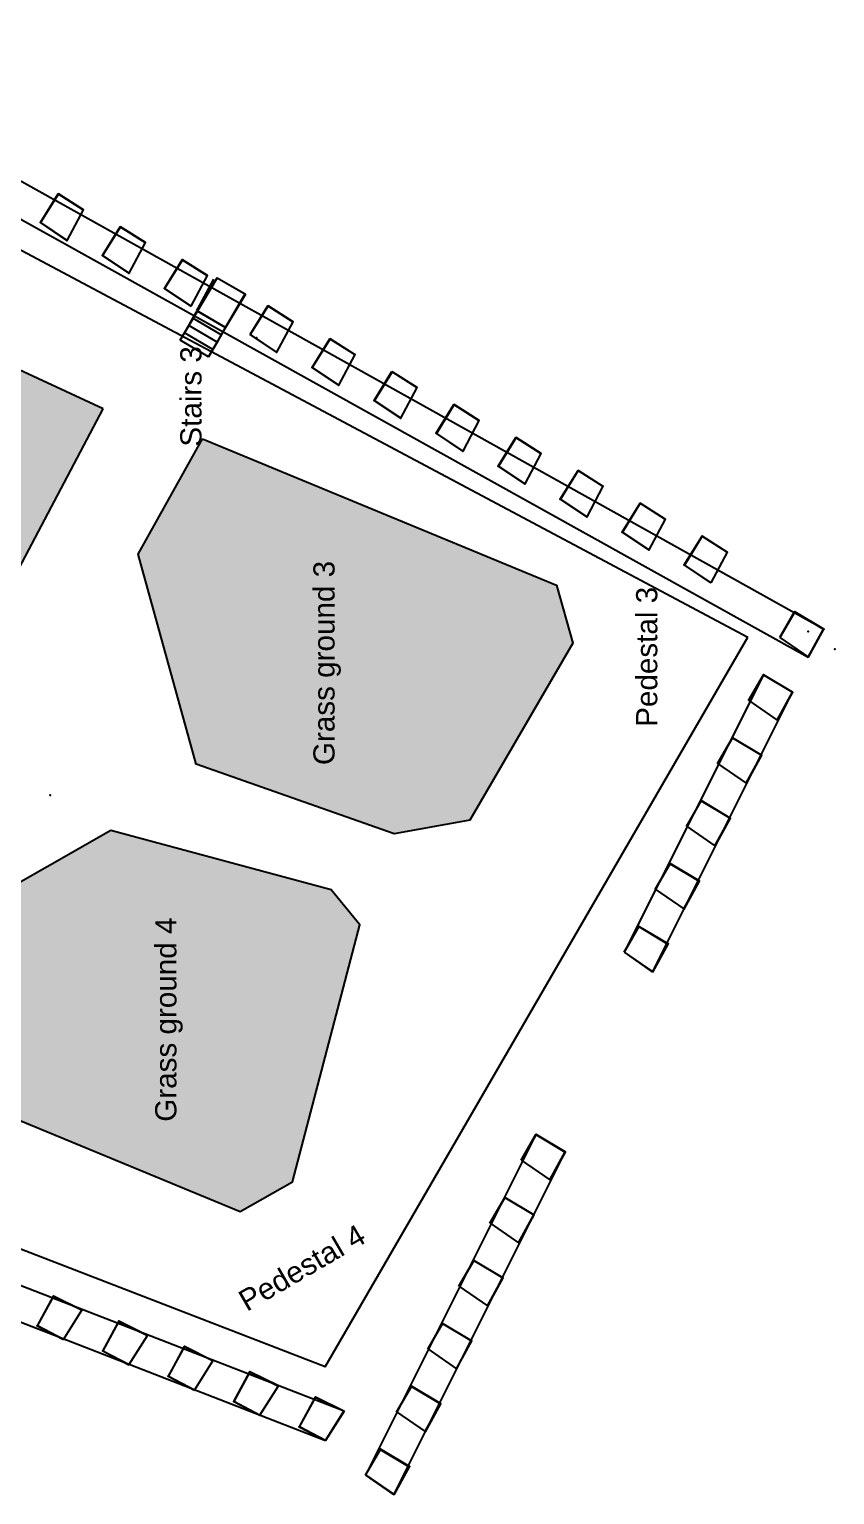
# Model space of a CAD drawing. Header units: inches. Extents: x 974.4 to 1052.5, y 978.9 to 1049.
# Drawn here: x 1014.4 to 1052.5, y 978.9 to 1048 of the extents above; entities that cross this region are included whole.
import ezdxf

# ---------------------------------------------------------------- set-up
doc = ezdxf.new("R2010")
doc.units = ezdxf.units.IN
doc.header["$MEASUREMENT"] = 0
doc.layers.get('0').update_dxf_attribs({"true_color": 0xc2ced6})
doc.styles.get("Standard").update_dxf_attribs({"font": 'arial.ttf'})

msp = doc.modelspace()

# ---------------------------------------------------------------- hatches: boundary and pattern name
h = msp.add_hatch(color=256)
h.set_gradient(color1=(0, 255, 0), color2=(0, 255, 0), tint=1)
h.paths.add_polyline_path([(1017.934, 1030.107), (1001.6, 1037.672), (998.895, 1036.808), (993.304, 1025.589), (994.286, 1023.697), (1003.89, 1018.833), (1013.664, 1021.984)])
h = msp.add_hatch(color=256)
h.set_gradient(color1=(0, 255, 0), color2=(0, 255, 0), tint=1)
h.paths.add_polyline_path([(1022.615, 1028.679), (1039.327, 1021.78), (1040.091, 1019.045), (1035.243, 1010.71), (1031.667, 1010.065), (1022.327, 1013.344), (1019.59, 1023.242)])
h = msp.add_hatch(color=256)
h.set_gradient(color1=(0, 255, 0), color2=(0, 255, 0))
h.paths.add_polyline_path([(1007.708, 999.143), (1024.42, 992.246), (1026.891, 993.645), (1030.067, 1005.771), (1028.717, 1007.422), (1018.321, 1010.217), (1009.399, 1005.131)])

# ---------------------------------------------------------------- linework, layer by layer
for p, q in [((1051.931, 1019.703, 99.83), (1001.191, 1047.996, 101.344)), ((1000.352, 1046.639, 101.338), (1051.208, 1018.383, 99.836)), ((999.306, 1045.418, 100.906), (1048.356, 1019.338, 100.25)), ((1050.566, 1020.527, 100.634), (1049.865, 1019.318, 100.631)), ((1051.935, 1019.709, 100.63), (1050.566, 1020.527, 100.634)), ((1049.865, 1019.318, 100.631), (1051.212, 1018.389, 100.636)), ((1051.208, 1018.383, 99.836), (1051.931, 1019.703, 99.83)), ((1051.208, 1018.383, 99.836), (1051.931, 1019.703, 99.83)), ((1051.212, 1018.389, 100.636), (1051.935, 1019.709, 100.63)), ((1049.092, 1017.553, 99.772), (1042.512, 1004.472, 99.524)), ((1049.096, 1017.559, 100.572), (1048.395, 1016.35, 100.569)), ((1050.462, 1016.735, 99.768), (1049.092, 1017.553, 99.772)), ((1050.466, 1016.741, 100.568), (1049.096, 1017.559, 100.572)), ((1043.86, 1003.543, 99.529), (1050.462, 1016.735, 99.768)), ((1049.743, 1015.421, 100.574), (1050.466, 1016.741, 100.568)), ((1048.395, 1016.35, 100.569), (1049.743, 1015.421, 100.574)), ((1047.627, 1014.591, 100.511), (1046.925, 1013.382, 100.508)), ((1048.996, 1013.773, 100.507), (1047.627, 1014.591, 100.511)), ((1048.273, 1012.453, 100.513), (1048.996, 1013.773, 100.507)), ((1046.925, 1013.382, 100.508), (1048.273, 1012.453, 100.513)), ((1046.157, 1011.623, 100.45), (1045.456, 1010.414, 100.447)), ((1047.526, 1010.805, 100.446), (1046.157, 1011.623, 100.45)), ((1045.456, 1010.414, 100.447), (1046.803, 1009.485, 100.452)), ((1046.803, 1009.485, 100.452), (1047.526, 1010.805, 100.446)), ((1044.687, 1008.655, 100.388), (1043.986, 1007.446, 100.385)), ((1046.057, 1007.837, 100.384), (1044.687, 1008.655, 100.388)), ((1045.334, 1006.517, 100.39), (1046.057, 1007.837, 100.384)), ((1043.986, 1007.446, 100.385), (1045.334, 1006.517, 100.39)), ((1043.218, 1005.687, 100.327), (1042.516, 1004.478, 100.324)), ((1044.587, 1004.869, 100.323), (1043.218, 1005.687, 100.327)), ((1043.864, 1003.549, 100.329), (1044.587, 1004.869, 100.323)), ((1028.406, 984.928, 100.25), (978.816, 1004.039, 100.049)), ((1042.512, 1004.472, 99.524), (1043.86, 1003.543, 99.529)), ((1042.516, 1004.478, 100.324), (1043.864, 1003.549, 100.329)), ((1029.301, 982.829, 100.299), (975.177, 1003.835, 100.079)), ((974.416, 1002.433, 100.083), (1028.429, 981.444, 100.294)), ((1038.357, 995.873, 99.324), (1030.308, 979.824, 99.014)), ((1038.361, 995.879, 100.124), (1037.66, 994.67, 100.121)), ((1039.727, 995.055, 99.32), (1038.357, 995.873, 99.324)), ((1039.731, 995.061, 100.12), (1038.361, 995.879, 100.124)), ((1031.655, 978.896, 99.019), (1039.727, 995.055, 99.32)), ((1039.008, 993.742, 100.126), (1039.731, 995.061, 100.12)), ((1037.66, 994.67, 100.121), (1039.008, 993.742, 100.126)), ((1036.892, 992.911, 100.062), (1036.19, 991.702, 100.059)), ((1038.261, 992.093, 100.058), (1036.892, 992.911, 100.062)), ((1036.19, 991.702, 100.059), (1037.538, 990.774, 100.064)), ((1037.538, 990.774, 100.064), (1038.261, 992.093, 100.058)), ((1035.422, 989.943, 100.001), (1034.721, 988.734, 99.998)), ((1036.791, 989.125, 99.997), (1035.422, 989.943, 100.001)), ((1036.068, 987.806, 100.003), (1036.791, 989.125, 99.997)), ((1015.583, 988.265, 101.043), (1014.822, 986.863, 101.047)), ((1016.931, 987.597, 101.049), (1015.583, 988.265, 101.043)), ((1034.721, 988.734, 99.998), (1036.068, 987.806, 100.003)), ((1016.059, 986.212, 101.044), (1016.931, 987.597, 101.049)), ((1014.822, 986.863, 101.047), (1016.059, 986.212, 101.044)), ((1018.674, 987.074, 101.056), (1017.913, 985.672, 101.06)), ((1020.022, 986.406, 101.062), (1018.674, 987.074, 101.056)), ((1033.952, 986.975, 99.939), (1033.251, 985.766, 99.936)), ((1035.322, 986.157, 99.935), (1033.952, 986.975, 99.939)), ((1019.15, 985.021, 101.057), (1020.022, 986.406, 101.062)), ((1034.599, 984.838, 99.941), (1035.322, 986.157, 99.935)), ((1017.913, 985.672, 101.06), (1019.15, 985.021, 101.057)), ((1021.765, 985.883, 101.068), (1021.004, 984.481, 101.072)), ((1023.113, 985.215, 101.074), (1021.765, 985.883, 101.068)), ((1033.251, 985.766, 99.936), (1034.599, 984.838, 99.941)), ((1022.241, 983.83, 101.069), (1023.113, 985.215, 101.074)), ((1024.856, 984.691, 101.081), (1024.095, 983.289, 101.085)), ((1026.204, 984.023, 101.087), (1024.856, 984.691, 101.081)), ((1021.004, 984.481, 101.072), (1022.241, 983.83, 101.069)), ((1025.332, 982.638, 101.082), (1026.204, 984.023, 101.087)), ((1032.483, 984.007, 99.878), (1031.781, 982.798, 99.875)), ((1033.852, 983.189, 99.874), (1032.483, 984.007, 99.878)), ((1027.947, 983.5, 101.093), (1027.186, 982.098, 101.097)), ((1029.295, 982.832, 101.099), (1027.947, 983.5, 101.093)), ((1024.095, 983.289, 101.085), (1025.332, 982.638, 101.082)), ((1028.423, 981.447, 101.094), (1029.295, 982.832, 101.099)), ((1028.429, 981.444, 100.294), (1029.301, 982.829, 100.299)), ((1029.301, 982.829, 100.299), (1028.429, 981.444, 100.294)), ((1029.295, 982.832, 101.099), (1029.301, 982.829, 100.299)), ((1031.781, 982.798, 99.875), (1033.129, 981.87, 99.88)), ((1033.129, 981.87, 99.88), (1033.852, 983.189, 99.874)), ((1027.186, 982.098, 101.097), (1028.423, 981.447, 101.094)), ((1031.013, 981.04, 99.816), (1030.312, 979.83, 99.813)), ((1032.382, 980.221, 99.812), (1031.013, 981.04, 99.816)), ((1031.659, 978.902, 99.818), (1032.382, 980.221, 99.812)), ((1030.308, 979.824, 99.014), (1031.655, 978.896, 99.019)), ((1030.312, 979.83, 99.813), (1031.659, 978.902, 99.818))]:
    msp.add_line(p, q)
at = {"extrusion": (-0.00039634, -0.000683601, 1)}
for p, q in [((1014.976, 1038.881, 101.949), (1015.815, 1040.238, 101.954)), ((1015.815, 1040.238, 101.954), (1016.994, 1039.488, 101.951)), ((1016.994, 1039.488, 101.951), (1016.225, 1038.043, 101.955)), ((1016.225, 1038.043, 101.955), (1014.976, 1038.881, 101.949)), ((1017.903, 1037.331, 101.912), (1018.742, 1038.688, 101.917)), ((1018.742, 1038.688, 101.917), (1019.922, 1037.938, 101.914)), ((1019.922, 1037.938, 101.914), (1019.153, 1036.493, 101.918)), ((1019.153, 1036.493, 101.918), (1017.903, 1037.331, 101.912)), ((1020.828, 1035.776, 101.873), (1021.667, 1037.133, 101.878)), ((1021.667, 1037.133, 101.878), (1022.846, 1036.383, 101.875)), ((1022.846, 1036.383, 101.875), (1022.078, 1034.938, 101.879)), ((1022.078, 1034.938, 101.879), (1020.828, 1035.776, 101.873)), ((1022.391, 1034.704, 101.708), (1023.707, 1033.941, 101.722)), ((1024.871, 1033.602, 101.811), (1025.709, 1034.959, 101.816)), ((1025.709, 1034.959, 101.816), (1026.889, 1034.209, 101.813)), ((1026.889, 1034.209, 101.813), (1026.12, 1032.764, 101.816)), ((1026.12, 1032.764, 101.816), (1024.871, 1033.602, 101.811)), ((1027.797, 1032.049, 101.773), (1028.635, 1033.406, 101.778)), ((1028.635, 1033.406, 101.778), (1029.815, 1032.656, 101.775)), ((1029.815, 1032.656, 101.775), (1029.046, 1031.211, 101.779)), ((1029.046, 1031.211, 101.779), (1027.797, 1032.049, 101.773)), ((1030.723, 1030.497, 101.735), (1031.561, 1031.854, 101.74)), ((1031.561, 1031.854, 101.74), (1032.741, 1031.104, 101.737)), ((1032.741, 1031.104, 101.737), (1031.972, 1029.659, 101.741)), ((1031.972, 1029.659, 101.741), (1030.723, 1030.497, 101.735)), ((1033.649, 1028.945, 101.697), (1034.488, 1030.302, 101.702)), ((1034.488, 1030.302, 101.702), (1035.667, 1029.552, 101.699)), ((1034.898, 1028.107, 101.703), (1033.649, 1028.945, 101.697)), ((1035.667, 1029.552, 101.699), (1034.898, 1028.107, 101.703)), ((1036.575, 1027.393, 101.659), (1037.414, 1028.75, 101.664)), ((1037.414, 1028.75, 101.664), (1038.593, 1028, 101.661)), ((1038.593, 1028, 101.661), (1037.824, 1026.555, 101.665)), ((1037.824, 1026.555, 101.665), (1036.575, 1027.393, 101.659)), ((1039.501, 1025.841, 101.621), (1040.34, 1027.198, 101.626)), ((1040.34, 1027.198, 101.626), (1041.519, 1026.448, 101.623)), ((1041.519, 1026.448, 101.623), (1040.751, 1025.003, 101.627)), ((1040.751, 1025.003, 101.627), (1039.501, 1025.841, 101.621)), ((1042.429, 1024.291, 101.584), (1043.267, 1025.648, 101.59)), ((1043.267, 1025.648, 101.59), (1044.447, 1024.898, 101.587)), ((1044.447, 1024.898, 101.587), (1043.678, 1023.453, 101.59)), ((1043.678, 1023.453, 101.59), (1042.429, 1024.291, 101.584)), ((1045.353, 1022.736, 101.545), (1046.192, 1024.093, 101.551)), ((1046.192, 1024.093, 101.551), (1047.371, 1023.343, 101.548)), ((1046.603, 1021.898, 101.551), (1045.353, 1022.736, 101.545)), ((1047.371, 1023.343, 101.548), (1046.603, 1021.898, 101.551))]:
    msp.add_line(p, q, dxfattribs=at)
at = {"extrusion": (-0.008358, 0.003932, 0.999957)}
for p, q in [((1015.821, 1040.235, 101.154), (1014.983, 1038.878, 101.149)), ((1015.815, 1040.238, 101.954), (1015.821, 1040.235, 101.154)), ((1017.001, 1039.485, 101.151), (1015.821, 1040.235, 101.154)), ((1016.994, 1039.488, 101.951), (1017.001, 1039.485, 101.151)), ((1014.976, 1038.881, 101.949), (1014.983, 1038.878, 101.149)), ((1014.983, 1038.878, 101.149), (1016.232, 1038.04, 101.155)), ((1018.749, 1038.685, 101.117), (1017.91, 1037.328, 101.112)), ((1018.742, 1038.688, 101.917), (1018.749, 1038.685, 101.117)), ((1019.928, 1037.935, 101.114), (1018.749, 1038.685, 101.117)), ((1016.225, 1038.043, 101.955), (1016.232, 1038.04, 101.155)), ((1019.922, 1037.938, 101.914), (1019.928, 1037.935, 101.114)), ((1017.903, 1037.331, 101.912), (1017.91, 1037.328, 101.112)), ((1017.91, 1037.328, 101.112), (1019.16, 1036.49, 101.118)), ((1021.673, 1037.13, 101.078), (1020.835, 1035.773, 101.073)), ((1021.667, 1037.133, 101.878), (1021.673, 1037.13, 101.078)), ((1022.853, 1036.38, 101.075), (1021.673, 1037.13, 101.078)), ((1019.153, 1036.493, 101.918), (1019.16, 1036.49, 101.118)), ((1023.312, 1036.278, 100.909), (1021.976, 1034.023, 100.907)), ((1022.384, 1034.776, 101.075), (1023.153, 1036.221, 101.071)), ((1022.391, 1034.704, 101.708), (1023.306, 1036.281, 101.709)), ((1022.846, 1036.383, 101.875), (1022.853, 1036.38, 101.075)), ((1023.306, 1036.281, 101.709), (1024.646, 1035.504, 101.724)), ((1023.306, 1036.281, 101.709), (1023.312, 1036.278, 100.909)), ((1023.312, 1036.278, 100.909), (1024.628, 1035.515, 100.923)), ((1020.828, 1035.776, 101.873), (1020.835, 1035.773, 101.073)), ((1020.835, 1035.773, 101.073), (1022.084, 1034.935, 101.079)), ((1024.646, 1035.504, 101.724), (1023.707, 1033.941, 101.722)), ((1023.714, 1033.938, 100.922), (1024.628, 1035.515, 100.923)), ((1024.646, 1035.504, 101.724), (1024.628, 1035.515, 100.923)), ((1022.167, 1034.372, 101.507), (1022.368, 1034.718, 101.508)), ((1023.709, 1033.941, 101.522), (1022.368, 1034.718, 101.508)), ((1022.368, 1034.718, 101.508), (1022.391, 1034.704, 101.708)), ((1022.377, 1034.779, 101.875), (1022.384, 1034.776, 101.075)), ((1025.716, 1034.955, 101.016), (1024.877, 1033.598, 101.011)), ((1025.709, 1034.959, 101.816), (1025.716, 1034.955, 101.016)), ((1026.896, 1034.205, 101.013), (1025.716, 1034.955, 101.016)), ((1021.77, 1033.678, 101.107), (1021.97, 1034.024, 101.107)), ((1021.976, 1034.023, 100.907), (1021.771, 1033.677, 100.907)), ((1021.969, 1034.025, 101.307), (1022.169, 1034.371, 101.307)), ((1023.309, 1033.248, 101.321), (1021.969, 1034.025, 101.307)), ((1021.97, 1034.024, 101.107), (1021.969, 1034.025, 101.307)), ((1021.969, 1034.025, 101.307), (1021.972, 1034.024, 100.907)), ((1023.311, 1033.247, 101.121), (1021.97, 1034.024, 101.107)), ((1023.508, 1033.595, 101.522), (1022.167, 1034.372, 101.507)), ((1022.169, 1034.371, 101.307), (1022.167, 1034.372, 101.507)), ((1023.51, 1033.594, 101.322), (1022.169, 1034.371, 101.307)), ((1023.709, 1033.941, 101.522), (1023.508, 1033.595, 101.522)), ((1023.513, 1033.592, 100.922), (1023.714, 1033.938, 100.922)), ((1023.707, 1033.941, 101.722), (1023.709, 1033.941, 101.522)), ((1023.707, 1033.941, 101.722), (1023.709, 1033.941, 101.522)), ((1023.709, 1033.941, 101.522), (1023.714, 1033.938, 100.922)), ((1026.889, 1034.209, 101.813), (1026.896, 1034.205, 101.013)), ((1021.571, 1033.331, 100.906), (1021.771, 1033.677, 100.907)), ((1022.911, 1032.554, 100.921), (1021.571, 1033.331, 100.906)), ((1023.11, 1032.901, 101.121), (1021.77, 1033.678, 101.107)), ((1021.771, 1033.677, 100.907), (1021.77, 1033.678, 101.107)), ((1023.112, 1032.9, 100.921), (1021.771, 1033.677, 100.907)), ((1023.311, 1033.247, 101.121), (1023.11, 1032.901, 101.121)), ((1023.112, 1032.9, 100.921), (1023.313, 1033.246, 100.921)), ((1023.51, 1033.594, 101.322), (1023.309, 1033.248, 101.321)), ((1023.309, 1033.248, 101.321), (1023.311, 1033.247, 101.121)), ((1023.309, 1033.248, 101.321), (1023.311, 1033.247, 101.121)), ((1023.311, 1033.247, 101.121), (1023.313, 1033.246, 100.921)), ((1023.313, 1033.246, 100.921), (1023.513, 1033.592, 100.922)), ((1023.508, 1033.595, 101.522), (1023.51, 1033.594, 101.322)), ((1023.508, 1033.595, 101.522), (1023.51, 1033.594, 101.322)), ((1023.51, 1033.594, 101.322), (1023.513, 1033.592, 100.922)), ((1024.871, 1033.602, 101.811), (1024.877, 1033.598, 101.011)), ((1024.877, 1033.598, 101.011), (1026.127, 1032.761, 101.017)), ((1028.642, 1033.403, 100.978), (1027.803, 1032.046, 100.973)), ((1028.635, 1033.406, 101.778), (1028.642, 1033.403, 100.978)), ((1029.822, 1032.653, 100.975), (1028.642, 1033.403, 100.978)), ((1023.112, 1032.9, 100.921), (1022.911, 1032.554, 100.921)), ((1022.911, 1032.554, 100.921), (1023.112, 1032.9, 100.921)), ((1023.11, 1032.901, 101.121), (1023.112, 1032.9, 100.921)), ((1026.12, 1032.764, 101.816), (1026.127, 1032.761, 101.017)), ((1029.815, 1032.656, 101.775), (1029.822, 1032.653, 100.975)), ((1027.797, 1032.049, 101.773), (1027.803, 1032.046, 100.973)), ((1027.803, 1032.046, 100.973), (1029.053, 1031.208, 100.979)), ((1031.568, 1031.851, 100.94), (1030.73, 1030.494, 100.935)), ((1031.561, 1031.854, 101.74), (1031.568, 1031.851, 100.94)), ((1032.748, 1031.101, 100.937), (1031.568, 1031.851, 100.94)), ((1029.046, 1031.211, 101.779), (1029.053, 1031.208, 100.979)), ((1032.741, 1031.104, 101.737), (1032.748, 1031.101, 100.937)), ((1030.723, 1030.497, 101.735), (1030.73, 1030.494, 100.935)), ((1030.73, 1030.494, 100.935), (1031.979, 1029.656, 100.941)), ((1034.494, 1030.299, 100.902), (1033.656, 1028.942, 100.897)), ((1034.488, 1030.302, 101.702), (1034.494, 1030.299, 100.902)), ((1035.674, 1029.549, 100.899), (1034.494, 1030.299, 100.902)), ((1031.972, 1029.659, 101.741), (1031.979, 1029.656, 100.941)), ((1033.649, 1028.945, 101.697), (1033.656, 1028.942, 100.897)), ((1033.656, 1028.942, 100.897), (1034.905, 1028.104, 100.903)), ((1035.667, 1029.552, 101.699), (1035.674, 1029.549, 100.899)), ((1037.42, 1028.747, 100.864), (1036.582, 1027.39, 100.859)), ((1037.414, 1028.75, 101.664), (1037.42, 1028.747, 100.864)), ((1038.6, 1027.997, 100.861), (1037.42, 1028.747, 100.864)), ((1034.898, 1028.107, 101.703), (1034.905, 1028.104, 100.903)), ((1038.593, 1028, 101.661), (1038.6, 1027.997, 100.861)), ((1036.575, 1027.393, 101.659), (1036.582, 1027.39, 100.859)), ((1036.582, 1027.39, 100.859), (1037.831, 1026.552, 100.865)), ((1040.346, 1027.195, 100.826), (1039.508, 1025.838, 100.821)), ((1040.34, 1027.198, 101.626), (1040.346, 1027.195, 100.826)), ((1041.526, 1026.444, 100.823), (1040.346, 1027.195, 100.826)), ((1037.824, 1026.555, 101.665), (1037.831, 1026.552, 100.865)), ((1041.519, 1026.448, 101.623), (1041.526, 1026.444, 100.823)), ((1039.501, 1025.841, 101.621), (1039.508, 1025.838, 100.821)), ((1039.508, 1025.838, 100.821), (1040.757, 1025, 100.827)), ((1043.274, 1025.645, 100.79), (1042.435, 1024.288, 100.784)), ((1043.267, 1025.648, 101.59), (1043.274, 1025.645, 100.79)), ((1044.454, 1024.895, 100.787), (1043.274, 1025.645, 100.79)), ((1040.751, 1025.003, 101.627), (1040.757, 1025, 100.827)), ((1044.447, 1024.898, 101.587), (1044.454, 1024.895, 100.787)), ((1042.429, 1024.291, 101.584), (1042.435, 1024.288, 100.784)), ((1042.435, 1024.288, 100.784), (1043.685, 1023.45, 100.79)), ((1046.199, 1024.09, 100.751), (1045.36, 1022.733, 100.745)), ((1046.192, 1024.093, 101.551), (1046.199, 1024.09, 100.751)), ((1047.378, 1023.34, 100.748), (1046.199, 1024.09, 100.751)), ((1043.678, 1023.453, 101.59), (1043.685, 1023.45, 100.79)), ((1045.353, 1022.736, 101.545), (1045.36, 1022.733, 100.745)), ((1045.36, 1022.733, 100.745), (1046.609, 1021.895, 100.751)), ((1047.371, 1023.343, 101.548), (1047.378, 1023.34, 100.748))]:
    msp.add_line(p, q, dxfattribs=at)
at = {"extrusion": (-0.007962, 0.004616, 0.999958)}
for p, q in [((1022.911, 1032.554, 100.921), (1021.571, 1033.331, 100.906)), ((1028.406, 984.928, 100.25), (1048.356, 1019.338, 100.25)), ((1014.828, 986.859, 100.247), (1015.589, 988.261, 100.243)), ((1015.583, 988.265, 101.043), (1015.589, 988.261, 100.243)), ((1015.589, 988.261, 100.243), (1016.937, 987.593, 100.249)), ((1014.822, 986.863, 101.047), (1014.828, 986.859, 100.247)), ((1016.065, 986.208, 100.244), (1014.828, 986.859, 100.247)), ((1017.919, 985.668, 100.26), (1018.68, 987.07, 100.256)), ((1018.674, 987.074, 101.056), (1018.68, 987.07, 100.256)), ((1018.68, 987.07, 100.256), (1020.028, 986.402, 100.262)), ((1017.913, 985.672, 101.06), (1017.919, 985.668, 100.26)), ((1019.156, 985.017, 100.257), (1017.919, 985.668, 100.26)), ((1021.01, 984.477, 100.272), (1021.771, 985.879, 100.268)), ((1021.765, 985.883, 101.068), (1021.771, 985.879, 100.268)), ((1021.771, 985.879, 100.268), (1023.119, 985.211, 100.274)), ((1024.101, 983.286, 100.285), (1024.862, 984.688, 100.281)), ((1024.856, 984.691, 101.081), (1024.862, 984.688, 100.281)), ((1024.862, 984.688, 100.281), (1026.21, 984.02, 100.287)), ((1021.004, 984.481, 101.072), (1021.01, 984.477, 100.272)), ((1022.247, 983.826, 100.269), (1021.01, 984.477, 100.272)), ((1027.192, 982.095, 100.297), (1027.953, 983.497, 100.293)), ((1027.947, 983.5, 101.093), (1027.953, 983.497, 100.293)), ((1027.953, 983.497, 100.293), (1029.301, 982.829, 100.299)), ((1024.095, 983.289, 101.085), (1024.101, 983.286, 100.285)), ((1025.338, 982.635, 100.282), (1024.101, 983.286, 100.285)), ((1027.186, 982.098, 101.097), (1027.192, 982.095, 100.297)), ((1028.429, 981.444, 100.294), (1027.192, 982.095, 100.297))]:
    msp.add_line(p, q, dxfattribs=at)
at = {"extrusion": (0.00494, 0.007764, 0.999958)}
for p, q in [((1049.861, 1019.312, 99.831), (1050.562, 1020.521, 99.834)), ((1050.566, 1020.527, 100.634), (1050.562, 1020.521, 99.834)), ((1050.562, 1020.521, 99.834), (1051.931, 1019.703, 99.83)), ((1051.931, 1019.703, 99.83), (1051.208, 1018.383, 99.836)), ((1051.935, 1019.709, 100.63), (1051.931, 1019.703, 99.83)), ((1048.391, 1016.344, 99.769), (1049.092, 1017.553, 99.772)), ((1049.096, 1017.559, 100.572), (1049.092, 1017.553, 99.772)), ((1049.092, 1017.553, 99.772), (1050.462, 1016.735, 99.768)), ((1050.462, 1016.735, 99.768), (1049.739, 1015.415, 99.774)), ((1050.466, 1016.741, 100.568), (1050.462, 1016.735, 99.768)), ((1046.921, 1013.376, 99.708), (1047.623, 1014.585, 99.711)), ((1047.627, 1014.591, 100.511), (1047.623, 1014.585, 99.711)), ((1047.623, 1014.585, 99.711), (1048.992, 1013.767, 99.707)), ((1048.992, 1013.767, 99.707), (1048.269, 1012.447, 99.713)), ((1048.996, 1013.773, 100.507), (1048.992, 1013.767, 99.707)), ((1046.157, 1011.623, 100.45), (1046.153, 1011.617, 99.65)), ((1045.452, 1010.408, 99.647), (1046.153, 1011.617, 99.65)), ((1046.153, 1011.617, 99.65), (1047.522, 1010.799, 99.646)), ((1047.522, 1010.799, 99.646), (1046.799, 1009.479, 99.652)), ((1047.526, 1010.805, 100.446), (1047.522, 1010.799, 99.646)), ((1043.982, 1007.44, 99.585), (1044.683, 1008.649, 99.588)), ((1044.687, 1008.655, 100.388), (1044.683, 1008.649, 99.588)), ((1044.683, 1008.649, 99.588), (1046.053, 1007.831, 99.584)), ((1046.053, 1007.831, 99.584), (1045.33, 1006.511, 99.59)), ((1046.057, 1007.837, 100.384), (1046.053, 1007.831, 99.584)), ((1042.512, 1004.472, 99.524), (1043.214, 1005.681, 99.527)), ((1043.218, 1005.687, 100.327), (1043.214, 1005.681, 99.527)), ((1043.214, 1005.681, 99.527), (1044.583, 1004.863, 99.523)), ((1044.583, 1004.863, 99.523), (1043.86, 1003.543, 99.529)), ((1044.587, 1004.869, 100.323), (1044.583, 1004.863, 99.523)), ((1037.656, 994.664, 99.321), (1038.357, 995.873, 99.324)), ((1038.361, 995.879, 100.124), (1038.357, 995.873, 99.324)), ((1038.357, 995.873, 99.324), (1039.727, 995.055, 99.32)), ((1039.727, 995.055, 99.32), (1039.004, 993.736, 99.326)), ((1039.731, 995.061, 100.12), (1039.727, 995.055, 99.32)), ((1036.186, 991.696, 99.259), (1036.888, 992.905, 99.262)), ((1036.892, 992.911, 100.062), (1036.888, 992.905, 99.262)), ((1036.888, 992.905, 99.262), (1038.257, 992.087, 99.258)), ((1038.257, 992.087, 99.258), (1037.534, 990.768, 99.264)), ((1038.261, 992.093, 100.058), (1038.257, 992.087, 99.258)), ((1034.717, 988.728, 99.198), (1035.418, 989.937, 99.201)), ((1035.422, 989.943, 100.001), (1035.418, 989.937, 99.201)), ((1035.418, 989.937, 99.201), (1036.787, 989.119, 99.197)), ((1036.787, 989.119, 99.197), (1036.064, 987.8, 99.203)), ((1036.791, 989.125, 99.997), (1036.787, 989.119, 99.197)), ((1033.247, 985.76, 99.136), (1033.948, 986.969, 99.139)), ((1033.952, 986.975, 99.939), (1033.948, 986.969, 99.139)), ((1033.948, 986.969, 99.139), (1035.318, 986.151, 99.135)), ((1035.318, 986.151, 99.135), (1034.595, 984.832, 99.141)), ((1035.322, 986.157, 99.935), (1035.318, 986.151, 99.135)), ((1031.777, 982.792, 99.075), (1032.479, 984.001, 99.078)), ((1032.483, 984.007, 99.878), (1032.479, 984.001, 99.078)), ((1032.479, 984.001, 99.078), (1033.848, 983.183, 99.074)), ((1033.848, 983.183, 99.074), (1033.125, 981.864, 99.08)), ((1033.852, 983.189, 99.874), (1033.848, 983.183, 99.074)), ((1030.308, 979.824, 99.014), (1031.009, 981.033, 99.017)), ((1031.013, 981.04, 99.816), (1031.009, 981.033, 99.017)), ((1031.009, 981.033, 99.017), (1032.378, 980.215, 99.013)), ((1032.378, 980.215, 99.013), (1031.655, 978.896, 99.019)), ((1032.382, 980.221, 99.812), (1032.378, 980.215, 99.013))]:
    msp.add_line(p, q, dxfattribs=at)
at = {"extrusion": (-0.003529, 0.00136, 0.999993)}
for p, q in [((1051.212, 1018.389, 100.636), (1051.208, 1018.383, 99.836)), ((1049.743, 1015.421, 100.574), (1049.739, 1015.415, 99.774)), ((1048.273, 1012.453, 100.513), (1048.269, 1012.447, 99.713)), ((1046.803, 1009.485, 100.452), (1046.799, 1009.479, 99.652)), ((1045.334, 1006.517, 100.39), (1045.33, 1006.511, 99.59)), ((1043.864, 1003.549, 100.329), (1043.86, 1003.543, 99.529)), ((1039.008, 993.742, 100.126), (1039.004, 993.736, 99.326)), ((1037.538, 990.774, 100.064), (1037.534, 990.768, 99.264)), ((1036.068, 987.806, 100.003), (1036.064, 987.8, 99.203)), ((1034.599, 984.838, 99.941), (1034.595, 984.832, 99.141)), ((1033.129, 981.87, 99.88), (1033.125, 981.864, 99.08)), ((1031.659, 978.902, 99.818), (1031.655, 978.896, 99.019))]:
    msp.add_line(p, q, dxfattribs=at)
for points in [[(1017.934, 1030.107, 100.185), (1001.6, 1037.672, 100.073), (998.895, 1036.808, 100.052), (993.304, 1025.589, 100.08), (994.286, 1023.697, 100.077), (1003.89, 1018.833, 100.162), (1013.664, 1021.984, 100.235)], [(1022.615, 1028.679, 100.226), (1039.327, 1021.78, 100.114), (1040.091, 1019.045, 100.093), (1035.243, 1010.71, 100.115), (1031.667, 1010.065, 100.118), (1022.327, 1013.344, 100.203), (1019.59, 1023.242, 100.276)], [(1007.681, 999.143, 98.255), (1024.394, 992.246, 98.143), (1026.865, 993.645, 98.122), (1030.04, 1005.771, 98.15), (1028.691, 1007.422, 98.147), (1018.294, 1010.217, 98.232), (1009.373, 1005.131, 98.305)]]:
    msp.add_polyline3d(points, close=True)
at = {"extrusion": (-0.00039634, -0.000683601, 1)}
for p in [(1016.994, 1039.488, 101.951), (1014.976, 1038.881, 101.949), (1016.225, 1038.043, 101.955), (1019.922, 1037.938, 101.914), (1017.903, 1037.331, 101.912), (1021.667, 1037.133, 101.878), (1019.153, 1036.493, 101.918), (1022.846, 1036.383, 101.875), (1020.828, 1035.776, 101.873), (1022.377, 1034.779, 101.875), (1022.391, 1034.704, 101.708), (1023.707, 1033.941, 101.722), (1026.889, 1034.209, 101.813), (1025.17, 1033.442, 101.807), (1026.12, 1032.764, 101.816), (1029.815, 1032.656, 101.775), (1027.797, 1032.049, 101.773), (1029.046, 1031.211, 101.779), (1032.741, 1031.104, 101.737), (1030.723, 1030.497, 101.735), (1031.972, 1029.659, 101.741), (1033.649, 1028.945, 101.697), (1035.667, 1029.552, 101.699), (1034.898, 1028.107, 101.703), (1038.593, 1028, 101.661), (1036.575, 1027.393, 101.659), (1037.824, 1026.555, 101.665), (1041.519, 1026.448, 101.623), (1039.501, 1025.841, 101.621), (1040.751, 1025.003, 101.627), (1044.447, 1024.898, 101.587), (1042.429, 1024.291, 101.584), (1046.192, 1024.093, 101.551), (1043.678, 1023.453, 101.59), (1045.353, 1022.736, 101.545), (1047.371, 1023.343, 101.548), (1051.204, 1019.597, 101.457), (1052.453, 1018.759, 101.463)]:
    msp.add_point(p, dxfattribs=at)
for p in [(1050.566, 1020.527, 100.634), (1051.935, 1019.709, 100.63), (1049.096, 1017.559, 100.572), (1050.466, 1016.741, 100.568), (1047.627, 1014.591, 100.511), (1048.996, 1013.773, 100.507), (1015.429, 1011.889, 100.644), (1046.157, 1011.623, 100.45), (1047.526, 1010.805, 100.446), (1044.687, 1008.655, 100.388), (1046.057, 1007.837, 100.384), (1043.218, 1005.687, 100.327), (1044.587, 1004.869, 100.323), (1038.361, 995.879, 100.124), (1039.731, 995.061, 100.12), (1036.892, 992.911, 100.062), (1038.261, 992.093, 100.058), (1035.422, 989.943, 100.001), (1036.791, 989.125, 99.997), (1015.583, 988.265, 101.043), (1014.822, 986.863, 101.047), (1018.674, 987.074, 101.056), (1033.952, 986.975, 99.939), (1035.322, 986.157, 99.935), (1017.913, 985.672, 101.06), (1021.765, 985.883, 101.068), (1024.856, 984.691, 101.081), (1021.004, 984.481, 101.072), (1032.483, 984.007, 99.878), (1027.947, 983.5, 101.093), (1024.095, 983.289, 101.085), (1033.852, 983.189, 99.874), (1027.186, 982.098, 101.097), (1031.013, 981.04, 99.816), (1032.382, 980.221, 99.812)]:
    msp.add_point(p)

# ---------------------------------------------------------------- texts
at = {"color": 250}
for s, rotation, p in [('Stairs 3', 90, (1022.574, 1028.318, 102.006)), ('Grass ground 3', 90, (1028.853, 1013.301, 111.784)), ('Pedestal 3', 90, (1044.081, 1015.104, 101.07)), ('Grass ground 4', 90, (1021.39, 996.482, 99.261)), ('Pedestal 4', 30.22517, (1024.714, 987.509, 99.078))]:
    msp.add_text(s, height=1, rotation=rotation, dxfattribs=at).set_placement(p)

doc.saveas('drawing.dxf')
